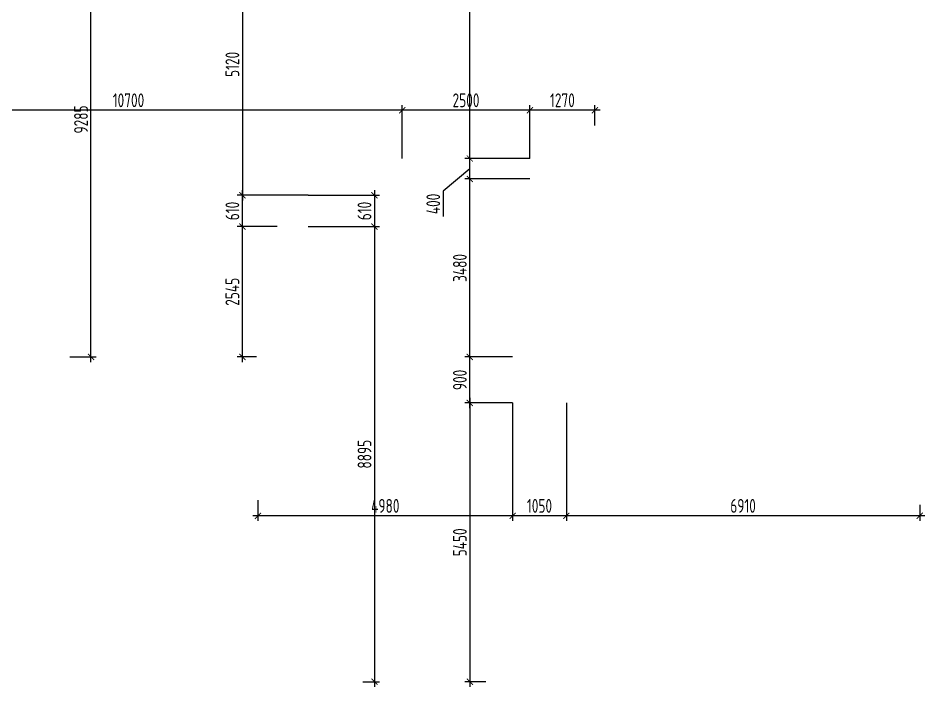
# Model space of a CAD drawing. Header units: millimetres. Extents: x -180271 to 536090, y 55086 to 131231.
# Drawn here: x 518361 to 536090, y 55086 to 68159 of the extents above; entities that cross this region are included whole.
import ezdxf

# ---------------------------------------------------------------- set-up
doc = ezdxf.new("R2010")
doc.units = ezdxf.units.MM
doc.layers.add('РАЗМЕРЫ КРОВЛИ ОВ', color=204, linetype='Continuous')
doc.styles.add('ISOCPEUR', font='isocpeur.ttf', dxfattribs={"width": 0.7})
doc.dimstyles.new('R_100', dxfattribs={"dimtxt": 270, "dimasz": 120, "dimexe": 100, "dimexo": 0, "dimgap": 60, "dimtad": 1, "dimdec": 0, "dimrnd": 5, "dimzin": 0, "dimdsep": 46, "dimtxsty": 'ISOCPEUR', "dimblk": 'ARCHTICK', "dimcen": 0, "dimdle": 100, "dimclrd": 256, "dimclre": 256, "dimclrt": 256, "dimadec": 0, "dimazin": 0, "dimtfac": 2, "dimtdec": 0, "dimtofl": 0, "dimtmove": 1, "dimatfit": 3, "dimfxl": 1, "dimtvp": 3, "dimtolj": 1, "dimtzin": 0, "dimarcsym": 0})

# ---------------------------------------------------------------- blocks, each defined once
blk = doc.blocks.new('_ArchTick')
at = {"color": 0, "linetype": 'ByBlock', "const_width": 0.15}
blk.add_lwpolyline([(-0.5, -0.5), (0.5, 0.5)], dxfattribs=at)
blk = doc.blocks.new('*D3758')
at = {"layer": 'РАЗМЕРЫ КРОВЛИ ОВ', "lineweight": -2, "transparency": 16777216}
for p, q in [((522745, 69916), (522745, 64595)), ((524139, 69816), (522645, 69816)), ((524035, 64695), (522645, 64695))]:
    blk.add_line(p, q, dxfattribs=at)
at = {"layer": 'РАЗМЕРЫ КРОВЛИ ОВ', "lineweight": -2, "transparency": 16777216, "xscale": 120, "yscale": 120, "zscale": 120}
for p, rotation in [((522745, 69816), 90), ((522745, 64695), 270)]:
    blk.add_blockref('_ArchTick', p, dxfattribs=dict(at, rotation=rotation))
at = {"layer": 'РАЗМЕРЫ КРОВЛИ ОВ', "transparency": 16777216, "insert": (522550, 67255), "char_height": 270, "attachment_point": 5, "rotation": 90, "style": 'ISOCPEUR'}
blk.add_mtext('\\A1;5120', dxfattribs=at)
blk = doc.blocks.new('*D3759')
at = {"layer": 'РАЗМЕРЫ КРОВЛИ ОВ', "lineweight": -2, "transparency": 16777216}
for p, q in [((525328, 64795), (525328, 63983)), ((524035, 64695), (525428, 64695)), ((524035, 64083), (525428, 64083))]:
    blk.add_line(p, q, dxfattribs=at)
at = {"layer": 'РАЗМЕРЫ КРОВЛИ ОВ', "lineweight": -2, "transparency": 16777216, "xscale": 120, "yscale": 120, "zscale": 120}
for p, rotation in [((525328, 64695), 90), ((525328, 64083), 270)]:
    blk.add_blockref('_ArchTick', p, dxfattribs=dict(at, rotation=rotation))
at = {"layer": 'РАЗМЕРЫ КРОВЛИ ОВ', "transparency": 16777216, "insert": (525133, 64389), "char_height": 270, "attachment_point": 5, "rotation": 90, "style": 'ISOCPEUR'}
blk.add_mtext('\\A1;610', dxfattribs=at)
blk = doc.blocks.new('*D3760')
at = {"layer": 'РАЗМЕРЫ КРОВЛИ ОВ', "lineweight": -2, "transparency": 16777216}
for p, q in [((525328, 64183), (525328, 55086)), ((524035, 64083), (525428, 64083)), ((525101, 55186), (525428, 55186))]:
    blk.add_line(p, q, dxfattribs=at)
at = {"layer": 'РАЗМЕРЫ КРОВЛИ ОВ', "lineweight": -2, "transparency": 16777216, "xscale": 120, "yscale": 120, "zscale": 120}
for p, rotation in [((525328, 64083), 90), ((525328, 55186), 270)]:
    blk.add_blockref('_ArchTick', p, dxfattribs=dict(at, rotation=rotation))
at = {"layer": 'РАЗМЕРЫ КРОВЛИ ОВ', "transparency": 16777216, "insert": (525133, 59634), "char_height": 270, "attachment_point": 5, "rotation": 90, "style": 'ISOCPEUR'}
blk.add_mtext('\\A1;8895', dxfattribs=at)
blk = doc.blocks.new('*D3761')
at = {"layer": 'РАЗМЕРЫ КРОВЛИ ОВ', "lineweight": -2, "transparency": 16777216}
for p, q in [((522745, 61436), (522745, 64183)), ((523423, 64083), (522645, 64083)), ((523020, 61536), (522645, 61536))]:
    blk.add_line(p, q, dxfattribs=at)
at = {"layer": 'РАЗМЕРЫ КРОВЛИ ОВ', "lineweight": -2, "transparency": 16777216, "xscale": 120, "yscale": 120, "zscale": 120}
for p, rotation in [((522745, 64083), 90), ((522745, 61536), 270)]:
    blk.add_blockref('_ArchTick', p, dxfattribs=dict(at, rotation=rotation))
at = {"layer": 'РАЗМЕРЫ КРОВЛИ ОВ', "transparency": 16777216, "insert": (522550, 62809), "char_height": 270, "attachment_point": 5, "rotation": 90, "style": 'ISOCPEUR'}
blk.add_mtext('\\A1;2545', dxfattribs=at)
blk = doc.blocks.new('*D3762')
at = {"layer": 'РАЗМЕРЫ КРОВЛИ ОВ', "lineweight": -2, "transparency": 16777216}
for p, q in [((522745, 63983), (522745, 64795)), ((523423, 64695), (522645, 64695)), ((523423, 64083), (522645, 64083))]:
    blk.add_line(p, q, dxfattribs=at)
at = {"layer": 'РАЗМЕРЫ КРОВЛИ ОВ', "lineweight": -2, "transparency": 16777216, "xscale": 120, "yscale": 120, "zscale": 120}
for p, rotation in [((522745, 64695), 90), ((522745, 64083), 270)]:
    blk.add_blockref('_ArchTick', p, dxfattribs=dict(at, rotation=rotation))
at = {"layer": 'РАЗМЕРЫ КРОВЛИ ОВ', "transparency": 16777216, "insert": (522550, 64389), "char_height": 270, "attachment_point": 5, "rotation": 90, "style": 'ISOCPEUR'}
blk.add_mtext('\\A1;610', dxfattribs=at)
blk = doc.blocks.new('*D3763')
at = {"layer": 'РАЗМЕРЫ КРОВЛИ ОВ', "lineweight": -2, "transparency": 16777216}
for p, q in [((529080, 60636), (529080, 58329)), ((535990, 58645), (535990, 58329)), ((536090, 58429), (528980, 58429))]:
    blk.add_line(p, q, dxfattribs=at)
at = {"layer": 'РАЗМЕРЫ КРОВЛИ ОВ', "lineweight": -2, "transparency": 16777216, "xscale": 120, "yscale": 120, "zscale": 120, "rotation": 180}
blk.add_blockref('_ArchTick', (529080, 58429), dxfattribs=at)
at = {"layer": 'РАЗМЕРЫ КРОВЛИ ОВ', "lineweight": -2, "transparency": 16777216, "xscale": 120, "yscale": 120, "zscale": 120}
blk.add_blockref('_ArchTick', (535990, 58429), dxfattribs=at)
at = {"layer": 'РАЗМЕРЫ КРОВЛИ ОВ', "transparency": 16777216, "insert": (532535, 58624), "char_height": 270, "attachment_point": 5, "style": 'ISOCPEUR'}
blk.add_mtext('\\A1;6910', dxfattribs=at)
blk = doc.blocks.new('*D3764')
at = {"layer": 'РАЗМЕРЫ КРОВЛИ ОВ', "lineweight": -2, "transparency": 16777216}
for p, q in [((528030, 60636), (528030, 58329)), ((529080, 60636), (529080, 58329)), ((529180, 58429), (527930, 58429))]:
    blk.add_line(p, q, dxfattribs=at)
at = {"layer": 'РАЗМЕРЫ КРОВЛИ ОВ', "lineweight": -2, "transparency": 16777216, "xscale": 120, "yscale": 120, "zscale": 120, "rotation": 180}
blk.add_blockref('_ArchTick', (528030, 58429), dxfattribs=at)
at = {"layer": 'РАЗМЕРЫ КРОВЛИ ОВ', "lineweight": -2, "transparency": 16777216, "xscale": 120, "yscale": 120, "zscale": 120}
blk.add_blockref('_ArchTick', (529080, 58429), dxfattribs=at)
at = {"layer": 'РАЗМЕРЫ КРОВЛИ ОВ', "transparency": 16777216, "insert": (528555, 58624), "char_height": 270, "attachment_point": 5, "style": 'ISOCPEUR'}
blk.add_mtext('\\A1;1050', dxfattribs=at)
blk = doc.blocks.new('*D3765')
at = {"layer": 'РАЗМЕРЫ КРОВЛИ ОВ', "lineweight": -2, "transparency": 16777216}
for p, q in [((528030, 60636), (528030, 58329)), ((523049, 58736), (523049, 58329)), ((528130, 58429), (522949, 58429))]:
    blk.add_line(p, q, dxfattribs=at)
at = {"layer": 'РАЗМЕРЫ КРОВЛИ ОВ', "lineweight": -2, "transparency": 16777216, "xscale": 120, "yscale": 120, "zscale": 120, "rotation": 180}
blk.add_blockref('_ArchTick', (523049, 58429), dxfattribs=at)
at = {"layer": 'РАЗМЕРЫ КРОВЛИ ОВ', "lineweight": -2, "transparency": 16777216, "xscale": 120, "yscale": 120, "zscale": 120}
blk.add_blockref('_ArchTick', (528030, 58429), dxfattribs=at)
at = {"layer": 'РАЗМЕРЫ КРОВЛИ ОВ', "transparency": 16777216, "insert": (525540, 58624), "char_height": 270, "attachment_point": 5, "style": 'ISOCPEUR'}
blk.add_mtext('\\A1;4980', dxfattribs=at)
blk = doc.blocks.new('*D3766')
at = {"layer": 'РАЗМЕРЫ КРОВЛИ ОВ', "lineweight": -2, "transparency": 16777216}
for p, q in [((529739, 66358), (528267, 66358)), ((528367, 65415), (528367, 66458)), ((529639, 66057), (529639, 66458))]:
    blk.add_line(p, q, dxfattribs=at)
at = {"layer": 'РАЗМЕРЫ КРОВЛИ ОВ', "lineweight": -2, "transparency": 16777216, "xscale": 120, "yscale": 120, "zscale": 120, "rotation": 180}
blk.add_blockref('_ArchTick', (528367, 66358), dxfattribs=at)
at = {"layer": 'РАЗМЕРЫ КРОВЛИ ОВ', "lineweight": -2, "transparency": 16777216, "xscale": 120, "yscale": 120, "zscale": 120}
blk.add_blockref('_ArchTick', (529639, 66358), dxfattribs=at)
at = {"layer": 'РАЗМЕРЫ КРОВЛИ ОВ', "transparency": 16777216, "insert": (529003, 66553), "char_height": 270, "attachment_point": 5, "style": 'ISOCPEUR'}
blk.add_mtext('\\A1;1270', dxfattribs=at)
blk = doc.blocks.new('*D3767')
at = {"layer": 'РАЗМЕРЫ КРОВЛИ ОВ', "lineweight": -2, "transparency": 16777216}
for p, q in [((525969, 66358), (515069, 66358)), ((515169, 66244), (515169, 66458)), ((525869, 65415), (525869, 66458))]:
    blk.add_line(p, q, dxfattribs=at)
at = {"layer": 'РАЗМЕРЫ КРОВЛИ ОВ', "lineweight": -2, "transparency": 16777216, "xscale": 120, "yscale": 120, "zscale": 120, "rotation": 180}
blk.add_blockref('_ArchTick', (515169, 66358), dxfattribs=at)
at = {"layer": 'РАЗМЕРЫ КРОВЛИ ОВ', "lineweight": -2, "transparency": 16777216, "xscale": 120, "yscale": 120, "zscale": 120}
blk.add_blockref('_ArchTick', (525869, 66358), dxfattribs=at)
at = {"layer": 'РАЗМЕРЫ КРОВЛИ ОВ', "transparency": 16777216, "insert": (520519, 66553), "char_height": 270, "attachment_point": 5, "style": 'ISOCPEUR'}
blk.add_mtext('\\A1;10700', dxfattribs=at)
blk = doc.blocks.new('*D3804')
at = {"layer": 'РАЗМЕРЫ КРОВЛИ ОВ', "lineweight": -2, "transparency": 16777216}
for p, q in [((519785, 61436), (519785, 70921)), ((519074, 70821), (519885, 70821)), ((519369, 61536), (519885, 61536))]:
    blk.add_line(p, q, dxfattribs=at)
at = {"layer": 'РАЗМЕРЫ КРОВЛИ ОВ', "lineweight": -2, "transparency": 16777216, "xscale": 120, "yscale": 120, "zscale": 120}
for p, rotation in [((519785, 70821), 90), ((519785, 61536), 270)]:
    blk.add_blockref('_ArchTick', p, dxfattribs=dict(at, rotation=rotation))
at = {"layer": 'РАЗМЕРЫ КРОВЛИ ОВ', "transparency": 16777216, "insert": (519590, 66178), "char_height": 270, "attachment_point": 5, "rotation": 90, "style": 'ISOCPEUR'}
blk.add_mtext('\\A1;9285', dxfattribs=at)
blk = doc.blocks.new('*D3821')
at = {"layer": 'РАЗМЕРЫ КРОВЛИ ОВ', "lineweight": -2, "transparency": 16777216}
for p, q in [((528030, 61536), (527093, 61536)), ((527193, 60536), (527193, 61636)), ((528030, 60636), (527093, 60636))]:
    blk.add_line(p, q, dxfattribs=at)
at = {"layer": 'РАЗМЕРЫ КРОВЛИ ОВ', "lineweight": -2, "transparency": 16777216, "xscale": 120, "yscale": 120, "zscale": 120}
for p, rotation in [((527193, 61536), 90), ((527193, 60636), 270)]:
    blk.add_blockref('_ArchTick', p, dxfattribs=dict(at, rotation=rotation))
at = {"layer": 'РАЗМЕРЫ КРОВЛИ ОВ', "transparency": 16777216, "insert": (526998, 61086), "char_height": 270, "attachment_point": 5, "rotation": 90, "style": 'ISOCPEUR'}
blk.add_mtext('\\A1;900', dxfattribs=at)
blk = doc.blocks.new('*D3822')
at = {"layer": 'РАЗМЕРЫ КРОВЛИ ОВ', "lineweight": -2, "transparency": 16777216}
for p, q in [((528030, 60636), (527093, 60636)), ((527193, 60736), (527193, 55086)), ((527504, 55186), (527093, 55186))]:
    blk.add_line(p, q, dxfattribs=at)
at = {"layer": 'РАЗМЕРЫ КРОВЛИ ОВ', "lineweight": -2, "transparency": 16777216, "xscale": 120, "yscale": 120, "zscale": 120}
for p, rotation in [((527193, 60636), 90), ((527193, 55186), 270)]:
    blk.add_blockref('_ArchTick', p, dxfattribs=dict(at, rotation=rotation))
at = {"layer": 'РАЗМЕРЫ КРОВЛИ ОВ', "transparency": 16777216, "insert": (526998, 57911), "char_height": 270, "attachment_point": 5, "rotation": 90, "style": 'ISOCPEUR'}
blk.add_mtext('\\A1;5450', dxfattribs=at)
blk = doc.blocks.new('*D3844')
at = {"layer": 'РАЗМЕРЫ КРОВЛИ ОВ', "lineweight": -2, "transparency": 16777216}
for p, q in [((528467, 66358), (525769, 66358)), ((525869, 65415), (525869, 66458)), ((528367, 65415), (528367, 66458))]:
    blk.add_line(p, q, dxfattribs=at)
at = {"layer": 'РАЗМЕРЫ КРОВЛИ ОВ', "lineweight": -2, "transparency": 16777216, "xscale": 120, "yscale": 120, "zscale": 120, "rotation": 180}
blk.add_blockref('_ArchTick', (525869, 66358), dxfattribs=at)
at = {"layer": 'РАЗМЕРЫ КРОВЛИ ОВ', "lineweight": -2, "transparency": 16777216, "xscale": 120, "yscale": 120, "zscale": 120}
blk.add_blockref('_ArchTick', (528367, 66358), dxfattribs=at)
at = {"layer": 'РАЗМЕРЫ КРОВЛИ ОВ', "transparency": 16777216, "insert": (527118, 66553), "char_height": 270, "attachment_point": 5, "style": 'ISOCPEUR'}
blk.add_mtext('\\A1;2500', dxfattribs=at)
blk = doc.blocks.new('*D3845')
at = {"layer": 'РАЗМЕРЫ КРОВЛИ ОВ', "lineweight": -2, "transparency": 16777216}
for p, q in [((527193, 61436), (527193, 65115)), ((528030, 65015), (527093, 65015)), ((528030, 61536), (527093, 61536))]:
    blk.add_line(p, q, dxfattribs=at)
at = {"layer": 'РАЗМЕРЫ КРОВЛИ ОВ', "lineweight": -2, "transparency": 16777216, "xscale": 120, "yscale": 120, "zscale": 120}
for p, rotation in [((527193, 65015), 90), ((527193, 61536), 270)]:
    blk.add_blockref('_ArchTick', p, dxfattribs=dict(at, rotation=rotation))
at = {"layer": 'РАЗМЕРЫ КРОВЛИ ОВ', "transparency": 16777216, "insert": (526998, 63275), "char_height": 270, "attachment_point": 5, "rotation": 90, "style": 'ISOCPEUR'}
blk.add_mtext('\\A1;3480', dxfattribs=at)
blk = doc.blocks.new('*D3846')
at = {"layer": 'РАЗМЕРЫ КРОВЛИ ОВ', "lineweight": -2, "transparency": 16777216}
for p, q in [((527193, 64915), (527193, 65515)), ((528367, 65415), (527093, 65415)), ((527193, 65215), (526673, 64776)), ((528367, 65015), (527093, 65015)), ((526673, 64776), (526673, 64278))]:
    blk.add_line(p, q, dxfattribs=at)
at = {"layer": 'РАЗМЕРЫ КРОВЛИ ОВ', "lineweight": -2, "transparency": 16777216, "xscale": 120, "yscale": 120, "zscale": 120}
for p, rotation in [((527193, 65415), 90), ((527193, 65015), 270)]:
    blk.add_blockref('_ArchTick', p, dxfattribs=dict(at, rotation=rotation))
at = {"layer": 'РАЗМЕРЫ КРОВЛИ ОВ', "transparency": 16777216, "insert": (526478, 64527), "char_height": 270, "attachment_point": 5, "rotation": 90, "style": 'ISOCPEUR'}
blk.add_mtext('\\A1;400', dxfattribs=at)
blk = doc.blocks.new('*D3847')
at = {"layer": 'РАЗМЕРЫ КРОВЛИ ОВ', "lineweight": -2, "transparency": 16777216}
for p, q in [((527193, 65315), (527193, 81936)), ((527642, 81836), (527093, 81836)), ((528367, 65415), (527093, 65415))]:
    blk.add_line(p, q, dxfattribs=at)
at = {"layer": 'РАЗМЕРЫ КРОВЛИ ОВ', "lineweight": -2, "transparency": 16777216, "xscale": 120, "yscale": 120, "zscale": 120}
for p, rotation in [((527193, 81836), 90), ((527193, 65415), 270)]:
    blk.add_blockref('_ArchTick', p, dxfattribs=dict(at, rotation=rotation))
at = {"layer": 'РАЗМЕРЫ КРОВЛИ ОВ', "transparency": 16777216, "insert": (526998, 73625), "char_height": 270, "attachment_point": 5, "rotation": 90, "style": 'ISOCPEUR'}
blk.add_mtext('\\A1;16420', dxfattribs=at)

msp = doc.modelspace()

# ---------------------------------------------------------------- dimensions: what is measured, and where the dimension line sits
at = {"layer": 'РАЗМЕРЫ КРОВЛИ ОВ'}
for base, p1, p2, picture, middle in [((527193.3, 81835.7), (528367.4, 65414.6), (527642.4, 81835.7), '*D3847', (526998.3, 73625.1)), ((519784.7, 70820.9), (519368.6, 61535.7), (519073.9, 70820.9), '*D3804', (519589.7, 66178.3)), ((522745.2, 64694.6), (524139.3, 69815.7), (524035.3, 64694.6), '*D3758', (522550.2, 67255.1)), ((527193.3, 65014.6), (528030, 61535.7), (528030, 65014.6), '*D3845', (526998.3, 63275.1)), ((522745.2, 64694.6), (523423.2, 64082.5), (523423.2, 64694.6), '*D3762', (522550.2, 64388.6)), ((525327.9, 64082.5), (524035.3, 64694.6), (524035.3, 64082.5), '*D3759', (525132.9, 64388.6)), ((522745.2, 64082.5), (523020.3, 61535.7), (523423.2, 64082.5), '*D3761', (522550.2, 62809.1)), ((525327.9, 55185.7), (524035.3, 64082.5), (525101.4, 55185.7), '*D3760', (525132.9, 59634.1)), ((527193.3, 61535.7), (528030, 60635.7), (528030, 61535.7), '*D3821', (526998.3, 61085.7)), ((527193.3, 55185.7), (528030, 60635.7), (527504.1, 55185.7), '*D3822', (526998.3, 57910.7))]:
    dim = msp.add_linear_dim(base=base, p1=p1, p2=p2, angle=90, dimstyle='R_100', override={"dimpost": '\\X'}, dxfattribs=at)
    dim.commit()
    dim.dimension.update_dxf_attribs({"geometry": picture, "text_midpoint": middle})
for base, p1, p2, picture, middle in [((515169.3, 66358.2), (525869.3, 65414.6), (515169.3, 66244), '*D3767', (520519.3, 66553.2)), ((525869.3, 66358.2), (528367.4, 65414.6), (525869.3, 65414.6), '*D3844', (527118.3, 66553.2)), ((528367.4, 66358.2), (529639.3, 66056.5), (528367.4, 65414.6), '*D3766', (529003.4, 66553.2)), ((523049.3, 58428.9), (528030, 60635.7), (523049.3, 58735.9), '*D3765', (525539.6, 58623.9)), ((528030, 58428.9), (529080, 60635.7), (528030, 60635.7), '*D3764', (528555, 58623.9)), ((529080, 58428.9), (535989.6, 58644.8), (529080, 60635.7), '*D3763', (532534.8, 58623.9))]:
    dim = msp.add_linear_dim(base=base, p1=p1, p2=p2, dimstyle='R_100', override={"dimpost": '\\X'}, dxfattribs=at)
    dim.commit()
    dim.dimension.update_dxf_attribs({"geometry": picture, "text_midpoint": middle})
dim = msp.add_linear_dim(base=(527193.3, 65414.6), p1=(528367.4, 65014.6), p2=(528367.4, 65414.6), angle=90, dimstyle='R_100', override={"dimpost": '\\X'}, dxfattribs=at)
dim.commit()
dim.dimension.update_dxf_attribs({"geometry": '*D3846', "text_midpoint": (526673.3, 64715.7), "dimtype": 160})

doc.saveas('drawing.dxf')
